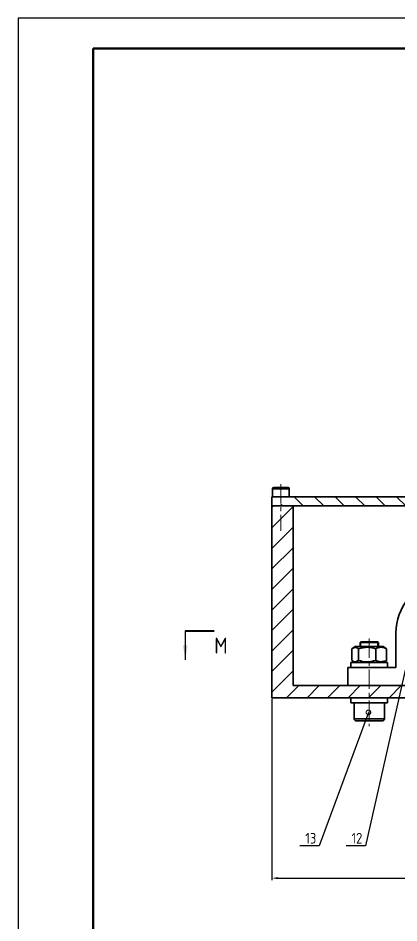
# Model space of a CAD drawing. Header units: millimetres. Extents: x -418 to 1730, y 105 to 1293.
# Drawn here: x -418 to -168, y 699 to 1293 of the extents above; entities that cross this region are included whole.
import ezdxf
from ezdxf import colors
from ezdxf.entities.mleader import LeaderData, LeaderLine
from ezdxf.math import Vec2, Vec3

# ---------------------------------------------------------------- set-up
doc = ezdxf.new("R2010")
doc.units = ezdxf.units.MM
doc.linetypes.add('CENTERX2', pattern=[20.32, 12.7, -2.54, 2.54, -2.54])
for name, color, linetype, lineweight in [('中心线层', 6, 'CENTERX2', 15), ('剖面线层', 6, 'Continuous', 15), ('图形轮廓线', 7, 'Continuous', 35), ('图框线', 7, 'Continuous', 50), ('文字', 6, 'Continuous', 25), ('细实线', 6, 'Continuous', 25), ('轮廓实线层', 7, 'Continuous', 40)]:
    doc.layers.add(name, color=color, linetype=linetype, lineweight=lineweight)
doc.styles.get("Standard").update_dxf_attribs({"font": 'gbenor.shx', "bigfont": 'gbcbig.shx'})
doc.dimstyles.new('圆标注', dxfattribs={"dimtxt": 6, "dimasz": 4, "dimexe": 1.25, "dimexo": 0.625, "dimtad": 1, "dimlfac": 0.5, "dimdsep": 46, "dimtxsty": 'Standard', "dimcen": 2.5, "dimadec": 0, "dimazin": 0, "dimtfac": 1, "dimtmove": 0, "dimatfit": 3, "dimfxl": 1, "dimarcsym": 0})

# ---------------------------------------------------------------- blocks, each defined once
blk = doc.blocks.new('_DotSmall')
at = {"color": 0, "linetype": 'ByBlock', "const_width": 0.5}
blk.add_lwpolyline([(-0.0625, 0, 1), (0.0625, 0, 1)], format="xyb", close=True, dxfattribs=at)
blk = doc.blocks.new('*D53')
at = {"layer": 'Defpoints', "color": 0, "transparency": 16777216}
for p in [(-251.52, 846.68), (702.99, 846.68), (702.99, 728.32)]:
    blk.add_point(p, dxfattribs=at)
at = {"layer": '文字', "color": 0, "lineweight": -2, "transparency": 16777216}
for p, q in [((-251.52, 846.06), (-251.52, 727.07)), ((702.99, 846.06), (702.99, 727.07)), ((-247.52, 728.32), (698.99, 728.32))]:
    blk.add_line(p, q, dxfattribs=at)
at = {"layer": '文字', "color": 0, "transparency": 16777216}
for points in [[(-247.52, 728.98), (-247.52, 727.65), (-251.52, 728.32)], [(698.99, 728.98), (698.99, 727.65), (702.99, 728.32)]]:
    blk.add_solid(points, dxfattribs=at)
at = {"layer": '文字', "color": 0, "transparency": 16777216, "insert": (218.49, 731.94), "char_height": 6, "attachment_point": 5}
blk.add_mtext('477', dxfattribs=at)

msp = doc.modelspace()

# ---------------------------------------------------------------- hatches: boundary and pattern name
at = {"layer": '剖面线层'}
h = msp.add_hatch(dxfattribs=at)
h.set_pattern_fill('ANSI31', color=256, scale=3)
h.set_pattern_definition([(45, (-3052.254, -859.192), (-6.735192, 6.735192), [])])
h.paths.add_polyline_path([(-237.52, 972.682), (-251.52, 972.682), (-251.52, 846.682), (-203.546, 846.682), (-196.986, 854.682), (-237.52, 854.682)])
h.paths.add_polyline_path([(-187.52, 854.682), (-196.986, 854.682), (-203.546, 846.682), (-187.52, 846.682)])
h.paths.add_polyline_path([(-81.52, 854.682), (-187.52, 854.682), (-187.52, 846.682), (-81.52, 846.682)])
h.paths.add_polyline_path([(-77.899, 854.682), (-81.52, 854.682), (-81.52, 846.682), (-72.379, 846.682)])
h.paths.add_polyline_path([(-57.269, 854.682), (-77.899, 854.682), (-72.379, 846.682), (-49.799, 846.682)])
h.paths.add_polyline_path([(-8.163, 854.682), (-57.269, 854.682), (-49.799, 846.682), (-0.074, 846.682)])
edge = h.paths.add_edge_path()
edge.add_spline(control_points=[(125.779, 846.682), (125.657, 849.41), (125.536, 852.138), (125.163, 854.682)], knot_values=[0, 0, 0, 0, 0.0615711, 0.0615711, 0.0615711, 0.0615711], degree=3, periodic=0)
edge.add_line((125.163, 854.682), (-8.163, 854.682))
edge.add_line((-8.163, 854.682), (-0.074, 846.682))
edge.add_line((-0.074, 846.682), (125.779, 846.682))
at = {"layer": '细实线'}
h = msp.add_hatch(dxfattribs=at)
h.set_pattern_fill('ANSI31', color=256, scale=3, angle=90)
h.set_pattern_definition([(135, (105.731, -481.969), (-6.73519, -6.73519), [])])
h.paths.add_polyline_path([(-117.698, 978.682), (-245.52, 978.682), (-245.52, 972.682), (-237.52, 972.682), (-120.427, 972.682)])
h.paths.add_polyline_path([(-51.52, 978.682), (-117.698, 978.682), (-120.427, 972.682), (-51.52, 972.682)])
h.paths.add_polyline_path([(83.749, 978.682), (-6.931, 978.682), (-7.621, 976.21, -1), (-7.773, 975.668, -1), (-7.621, 976.21), (-6.931, 978.682), (-51.52, 978.682), (-51.52, 972.682), (85.595, 972.682)])
h.paths.add_polyline_path([(139.18, 978.682), (112.361, 978.682), (112.3, 972.682), (139.18, 972.682)])
h.paths.add_polyline_path([(148.48, 978.682), (145.78, 978.682), (145.78, 972.682), (148.48, 972.682)])
h.paths.add_polyline_path([(139.482, 978.682), (139.18, 978.682), (139.18, 972.682), (139.48, 972.682)])
h.paths.add_polyline_path([(145.48, 978.682), (144.98, 978.682), (144.98, 972.682), (145.48, 972.682)])
h.paths.add_polyline_path([(145.78, 978.682), (145.48, 978.682), (145.48, 972.682), (145.78, 972.682)])

# ---------------------------------------------------------------- linework, layer by layer
at = {"layer": '中心线层'}
for p, q in [((-245.52, 987.044), (-245.52, 956.401)), ((-187.52, 885.546), (-187.52, 828.006))]:
    msp.add_line(p, q, dxfattribs=at)
at = {"layer": '剖面线层'}
for p, q in [((-193.02, 883.482), (-193.02, 880.282)), ((-182.02, 883.482), (-182.02, 880.282))]:
    msp.add_line(p, q, dxfattribs=at)
at = {"layer": '图形轮廓线'}
for p, q in [((-251.02, 983.932), (-251.02, 978.682)), ((-240.02, 983.932), (-251.02, 983.932)), ((-250.27, 984.682), (-240.77, 984.682)), ((-240.02, 978.682), (-240.02, 983.932)), ((-251.52, 978.682), (-251.52, 972.682)), ((83.749, 978.682), (-251.52, 978.682)), ((85.595, 972.682), (-251.52, 972.682)), ((-251.52, 846.682), (-251.52, 972.682)), ((-237.52, 972.682), (-251.52, 972.682)), ((-237.52, 854.682), (-237.52, 972.682)), ((-170.02, 889.182), (-170.02, 866.682)), ((-196.77, 880.282), (-198.958, 878.956)), ((-178.27, 880.282), (-196.77, 880.282)), ((-193.02, 883.482), (-193.52, 882.982)), ((-193.52, 882.982), (-193.52, 880.282)), ((-193.378, 882.982), (-193.52, 882.982)), ((-181.52, 882.982), (-193.378, 882.982)), ((-193.02, 883.482), (-182.02, 883.482)), ((-181.52, 882.982), (-182.02, 883.482)), ((-181.52, 880.282), (-181.52, 882.982)), ((-176.082, 878.956), (-178.27, 880.282)), ((-198.958, 871.208), (-198.958, 878.956)), ((-194.61, 871.208), (-194.61, 878.956)), ((-183.172, 871.208), (-183.172, 878.956)), ((-176.082, 871.067), (-176.082, 878.956)), ((-199.52, 869.882), (-199.52, 866.682)), ((-199.52, 869.882), (-175.52, 869.882)), ((-198.383, 870.813), (-196.77, 869.882)), ((-179.617, 869.882), (-176.082, 871.067)), ((-175.52, 866.682), (-175.52, 869.882)), ((-201.52, 854.682), (-201.52, 866.682)), ((-170.02, 866.682), (-201.52, 866.682)), ((-237.52, 854.682), (125.412, 854.682)), ((125.779, 846.682), (-251.52, 846.682)), ((-199.52, 846.682), (-199.52, 843.482)), ((-199.52, 843.482), (-175.52, 843.482)), ((-197.52, 843.482), (-197.52, 832.982)), ((-177.52, 832.982), (-177.52, 843.482)), ((-175.52, 843.482), (-175.52, 846.682)), ((-197.52, 832.982), (-177.52, 832.982)), ((-195.819, 831.482), (-196.02, 831.482)), ((-179.02, 831.482), (-195.819, 831.482))]:
    msp.add_line(p, q, dxfattribs=at)
for centre, radius, start, end in [((-250.27, 983.932), 0.75, 90.004269, 179.995731), ((-240.77, 983.932), 0.75, 0.004269, 89.995731), ((-134.52, 889.182), 35.5, 139.514045, 179.999935), ((-196.02, 832.982), 1.5, 179.99998, 269.998312), ((-179.02, 832.982), 1.5, 269.999411, 0.00002)]:
    msp.add_arc(centre, radius, start, end, dxfattribs=at)
for points, knots in [([(-198.958, 878.956), (-197.754, 879.518), (-196.498, 880.224), (-195.279, 879.406), (-194.61, 878.956)], [0, 0, 0, 0, 0.45049231, 1, 1, 1, 1]), ([(-194.61, 878.956), (-192.566, 879.422), (-188.744, 880.294), (-184.941, 879.381), (-183.172, 878.956)], [0, 0, 0, 0, 0.5347035, 1, 1, 1, 1]), ([(-183.172, 878.956), (-182.335, 879.297), (-180.363, 880.1), (-177.796, 879.72), (-176.387, 879.092), (-176.082, 878.956)], [0, 0, 0, 0, 0.3666507, 0.8629588, 1, 1, 1, 1]), ([(-194.61, 871.208), (-195.39, 870.745), (-196.862, 869.872), (-198.289, 870.781), (-198.958, 871.208)], [0, 0, 0, 0, 0.5304335, 1, 1, 1, 1]), ([(-183.172, 871.208), (-185.216, 870.742), (-189.038, 869.87), (-192.841, 870.784), (-194.61, 871.208)], [0, 0, 0, 0, 0.5346984, 1, 1, 1, 1]), ([(-176.082, 871.067), (-179.165, 870.493), (-180.797, 870.145), (-182.33, 870.832), (-183.172, 871.208)], [0, 0, 0, 0, 0.4505243, 1, 1, 1, 1])]:
    msp.add_open_spline(points, degree=3, knots=knots, dxfattribs=at)
at = {"layer": '图框线'}
for p, q in [((-368.997, 1272.923), (-368.997, 124.923)), ((1241.774, 1272.923), (-368.997, 1272.923))]:
    msp.add_line(p, q, dxfattribs=at)
at = {"layer": '文字'}
msp.add_line((-308.356, 890.682), (-308.356, 871.632), dxfattribs=at)
msp.add_solid([(-308.356, 871.632), (-306.832, 881.157), (-309.88, 881.157)], dxfattribs=at)
at = {"layer": '细实线'}
for p, q in [((-418.226, 1292.923), (-418.226, 104.923)), ((1261.774, 1292.923), (-418.226, 1292.923))]:
    msp.add_line(p, q, dxfattribs=at)
at = {"layer": '轮廓实线层'}
msp.add_line((-308.356, 890.682), (-289.306, 890.682), dxfattribs=at)

# ---------------------------------------------------------------- texts
at = {"layer": '文字', "insert": (-289.306, 886.225), "char_height": 10.5, "attachment_point": 1}
msp.add_mtext('M', dxfattribs=at)

# ---------------------------------------------------------------- dimensions: what is measured, and where the dimension line sits
at = {"layer": '文字'}
dim = msp.add_linear_dim(base=(702.989, 728.316), p1=(-251.52, 846.682), p2=(702.989, 846.682), text='477', dimstyle='圆标注', dxfattribs=at)
dim.commit()
dim.dimension.update_dxf_attribs({"geometry": '*D53', "text_midpoint": (218.487, 728.316), "dimtype": 160})

# ---------------------------------------------------------------- leaders
ml = msp.add_multileader_mtext('Standard', dxfattribs=at)
ml.set_content('12', color=256)
ml.set_leader_properties()
ml.set_arrow_properties(name='DOTSMALL')
ml.build(insert=Vec2(0, 0))
ml.multileader.update_dxf_attribs({"text_left_attachment_type": 6, "text_right_attachment_type": 6, "dogleg_length": 0, "arrow_head_size": 6})
ctx = ml.context
ctx.base_point, ctx.char_height, ctx.arrow_head_size, ctx.plane_origin = Vec3(-199.666, 749.614), 7, 6, Vec3(-154.59, 906.387)
ctx.left_attachment, ctx.right_attachment, ctx.text_align_type = 6, 6, 2
notes = []
notes.append((ctx, [(0, (1, 1, 0), (-190.066, 749.614), (-1, 0), 0, [(0, [(-154.59, 906.387)], 0, [])])]))
ctx.mtext.insert, ctx.mtext.alignment, ctx.mtext.flow_direction = Vec3(-192.066, 758.014), 3, 5
ml = msp.add_multileader_mtext('Standard', dxfattribs=at)
ml.set_content('13', color=256)
ml.set_leader_properties()
ml.set_arrow_properties(name='DOTSMALL')
ml.build(insert=Vec2(0, 0))
ml.multileader.update_dxf_attribs({"text_left_attachment_type": 6, "text_right_attachment_type": 6, "dogleg_length": 0, "arrow_head_size": 6})
ctx = ml.context
ctx.base_point, ctx.char_height, ctx.arrow_head_size, ctx.plane_origin = Vec3(-229.801, 749.614), 7, 6, Vec3(-188.044, 837.137)
ctx.left_attachment, ctx.right_attachment, ctx.text_align_type = 6, 6, 2
notes.append((ctx, [(0, (1, 1, 0), (-220.31, 749.614), (-1, 0), 0, [(0, [(-188.044, 837.137)], 0, [])])]))
ctx.mtext.insert, ctx.mtext.alignment, ctx.mtext.flow_direction = Vec3(-222.31, 758.014), 3, 5
for ctx, leaders in notes:
    for number, flags, end, landing, length, lines in leaders:
        leader = LeaderData()
        leader.index, (leader.has_last_leader_line, leader.has_dogleg_vector, leader.attachment_direction) = number, flags
        leader.last_leader_point, leader.dogleg_vector, leader.dogleg_length = Vec3(end), Vec3(landing), length
        for number, points, colour, breaks in lines:
            line = LeaderLine()
            line.index, line.vertices, line.color, line.breaks = number, Vec3.list(points), colors.encode_raw_color(colour), breaks
            leader.lines.append(line)
        ctx.leaders.append(leader)

doc.saveas('drawing.dxf')
